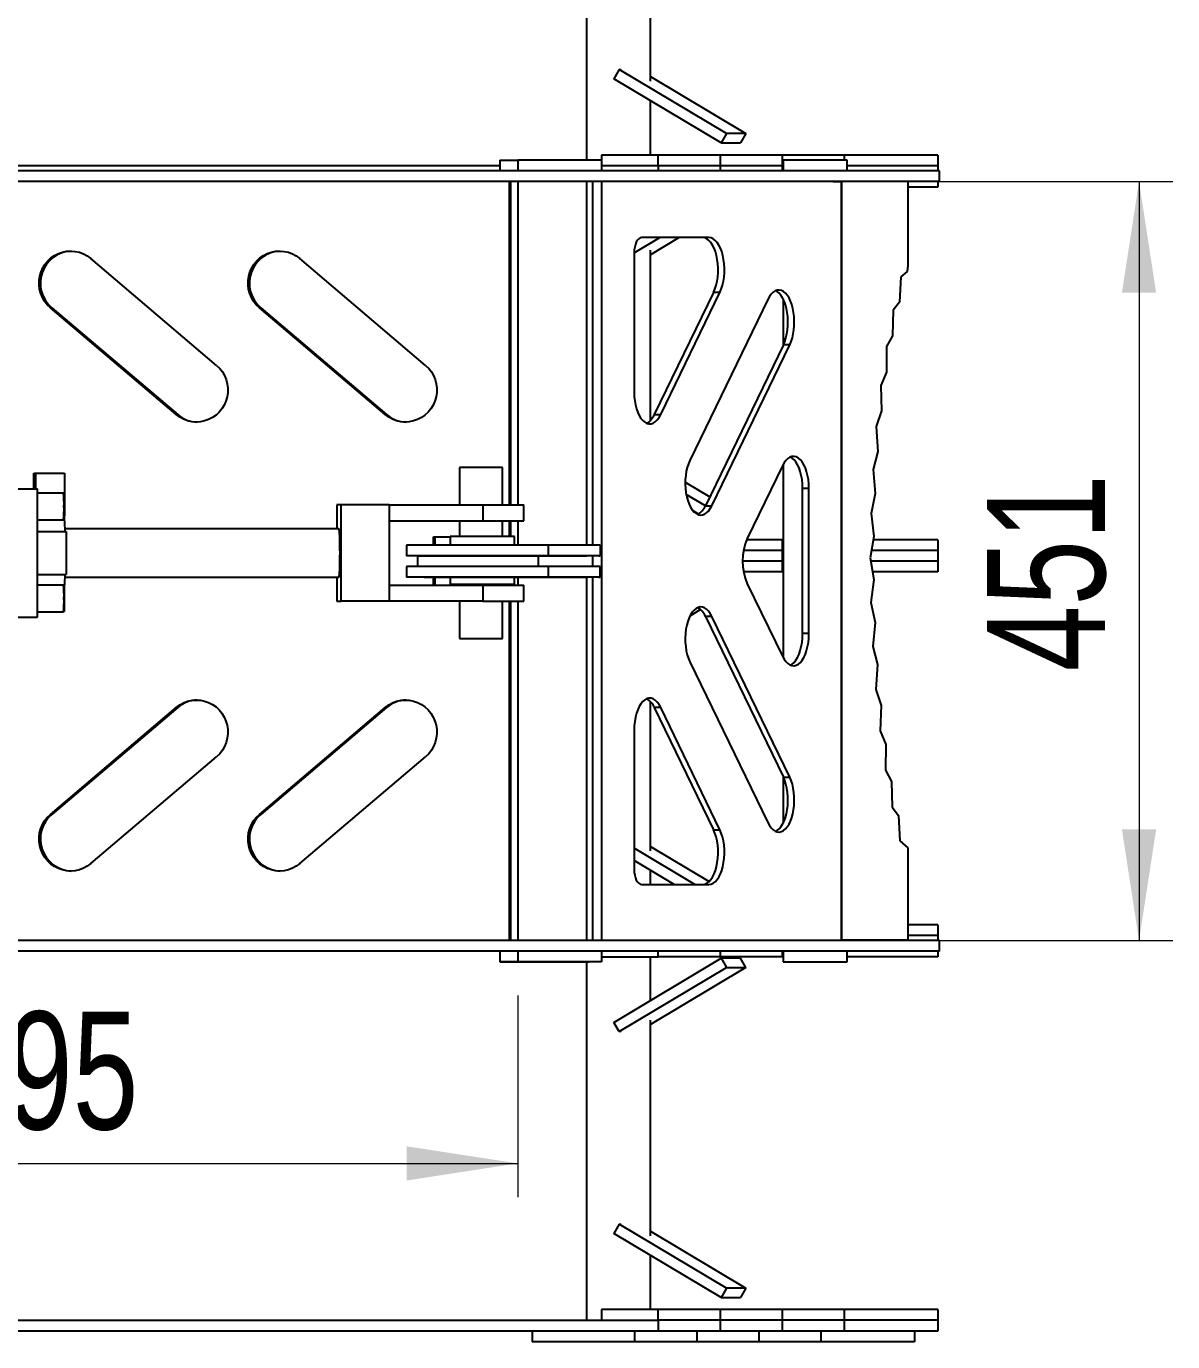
# Model space of a CAD drawing. Header units: millimetres. Extents: x 15 to 205, y 5 to 292.
# Drawn here: x 115.99 to 150.04, y 181.67 to 220.74 of the extents above; entities that cross this region are included whole.
import ezdxf

# ---------------------------------------------------------------- set-up
doc = ezdxf.new("R2010")
doc.units = ezdxf.units.MM
doc.styles.add('SLDTEXTSTYLE0', font='TXT', dxfattribs={"width": 0.75})
doc.dimstyles.new('SLDDIMSTYLE1', dxfattribs={"dimtxt": 3.5, "dimasz": 3.302, "dimexe": 0, "dimexo": 0.0625, "dimgap": 0.875, "dimtad": 1, "dimdec": 0, "dimlfac": 20, "dimrnd": 1e-09, "dimzin": 12, "dimdsep": 46, "dimtxsty": 'SLDTEXTSTYLE0', "dimsah": 1, "dimcen": 0.09, "dimadec": 0, "dimazin": 3, "dimtfac": 1, "dimtdec": 0, "dimtofl": 0, "dimtmove": 0, "dimatfit": 3, "dimfxl": 0, "dimfrac": 2, "dimtolj": 1, "dimtzin": 12, "dimarcsym": 0})
doc.dimstyles.new('SLDDIMSTYLE2', dxfattribs={"dimtxt": 3.5, "dimasz": 3.302, "dimexe": 0, "dimexo": 0.0625, "dimgap": 0.875, "dimtad": 1, "dimdec": 0, "dimlfac": 20, "dimrnd": 1e-09, "dimzin": 12, "dimdsep": 46, "dimtxsty": 'SLDTEXTSTYLE0', "dimsah": 1, "dimcen": 0.09, "dimadec": 0, "dimazin": 3, "dimtfac": 1, "dimtdec": 0, "dimtmove": 0, "dimatfit": 0, "dimfxl": 0, "dimfrac": 2, "dimtolj": 1, "dimtzin": 12, "dimarcsym": 0})

# ---------------------------------------------------------------- blocks, each defined once
blk = doc.blocks.new('_D_2')
at = {"color": 7, "linetype": 'Continuous', "lineweight": 18}
for p, q in [((100.818, 192.587), (100.818, 185.969)), ((130.586, 191.952), (130.586, 185.969)), ((100.818, 186.969), (130.586, 186.969))]:
    blk.add_line(p, q, dxfattribs=at)
for points in [[(100.818, 186.969), (104.12, 186.461), (104.12, 187.477)], [(130.586, 186.969), (127.284, 187.477), (127.284, 186.461)]]:
    blk.add_solid(points, dxfattribs=at)
at = {"color": 7, "linetype": 'Continuous', "lineweight": 18, "insert": (113.461, 191.48), "char_height": 3.5, "attachment_point": 1, "rotation": 360, "style": 'SLDTEXTSTYLE0'}
blk.add_mtext('595', dxfattribs=at)
blk = doc.blocks.new('_D_5')
at = {"color": 7, "linetype": 'Continuous', "lineweight": 18}
for p, q in [((103.132, 216.129), (150.043, 216.129)), ((149.043, 216.129), (149.043, 193.587)), ((103.132, 193.587), (150.043, 193.587))]:
    blk.add_line(p, q, dxfattribs=at)
for points in [[(149.043, 216.129), (148.535, 212.827), (149.551, 212.827)], [(149.043, 193.587), (149.551, 196.889), (148.535, 196.889)]]:
    blk.add_solid(points, dxfattribs=at)
at = {"color": 7, "linetype": 'Continuous', "lineweight": 18, "insert": (144.531, 201.581), "char_height": 3.5, "attachment_point": 1, "rotation": 90, "style": 'SLDTEXTSTYLE0'}
blk.add_mtext('451', dxfattribs=at)

msp = doc.modelspace()

# ---------------------------------------------------------------- linework, layer by layer
at = {"color": 7, "linetype": 'Continuous', "lineweight": 25}
for p, q in [((132.6240106, 227.7116712), (132.6240106, 216.7642708)), ((134.5290108, 219.1126909), (134.5290108, 225.5156513)), ((133.5987611, 219.4566723), (133.4454192, 219.1817071)), ((136.6325481, 217.2767069), (133.4454192, 219.1817071)), ((136.785887, 217.551672), (133.5987611, 219.4566723)), ((133.5987611, 219.4566723), (133.6579098, 219.4566723)), ((134.5290108, 219.2444678), (137.3611136, 217.551672)), ((134.5290108, 216.916671), (134.5290108, 218.5340281)), ((136.785887, 217.551672), (136.6325481, 217.2767069)), ((136.6325481, 217.2767069), (137.2077717, 217.2767069)), ((137.3611136, 217.551672), (136.785887, 217.551672)), ((137.3611136, 217.551672), (137.2077717, 217.2767069)), ((133.0731882, 216.916671), (133.0731882, 216.5991719)), ((134.759198, 216.916671), (133.0731882, 216.916671)), ((134.759198, 216.5991719), (134.759198, 216.916671)), ((136.5992857, 216.916671), (134.759198, 216.916671)), ((136.5992857, 216.916671), (136.5992857, 216.5991719)), ((138.4393765, 216.916671), (136.5992857, 216.916671)), ((138.4393765, 216.916671), (138.4393765, 216.5991719)), ((140.2794643, 216.916671), (138.4393765, 216.916671)), ((143.0616154, 216.916671), (140.2794643, 216.916671)), ((140.2794643, 216.916671), (140.2794643, 216.7642708)), ((143.0616154, 216.916671), (143.0616154, 216.5991719)), ((130.0583406, 216.5991719), (110.7876925, 216.5991719)), ((130.0583406, 216.7642708), (130.0583406, 216.4467718)), ((130.0583406, 216.7642708), (130.5864347, 216.7642708)), ((130.5864347, 216.7642708), (130.5864347, 216.4467718)), ((133.0709292, 216.7642708), (130.5864347, 216.7642708)), ((133.0709292, 216.7642708), (133.0709292, 216.4467718)), ((134.759198, 216.5991719), (133.0709292, 216.5991719)), ((134.759198, 216.5991719), (134.759198, 216.4467718)), ((136.5992857, 216.5991719), (134.759198, 216.5991719)), ((136.5992857, 216.5991719), (136.5992857, 216.4467718)), ((138.4393765, 216.5991719), (136.5992857, 216.5991719)), ((138.4393765, 216.5991719), (138.4393765, 216.4467718)), ((138.4714378, 216.5991719), (138.4393765, 216.5991719)), ((138.4714378, 216.7642708), (138.4714378, 216.4467718)), ((140.376438, 216.7642708), (138.4714378, 216.7642708)), ((140.376438, 216.4467718), (140.376438, 216.7642708)), ((143.0616154, 216.5991719), (140.376438, 216.5991719)), ((143.0616154, 216.5991719), (143.0616154, 216.4467718)), ((143.1153728, 216.1292698), (143.1153728, 216.4467718)), ((130.3282036, 216.1292698), (130.3282036, 206.5248962)), ((130.3693993, 216.1292698), (130.3693993, 206.5248962)), ((130.5864347, 216.1292698), (130.5864347, 206.5248962)), ((132.6238675, 216.1292698), (132.6238675, 205.3342711)), ((132.812698, 205.3342711), (132.812698, 216.1292698)), ((133.0709292, 216.1292698), (133.0709292, 193.5867708)), ((139.960788, 216.1292728), (140.2011974, 216.1292728)), ((140.2011974, 193.5994718), (140.2012034, 216.1292728)), ((140.2011974, 216.1292698), (140.2011974, 193.5867708)), ((142.1734048, 216.1292698), (142.1734048, 213.6363145)), ((143.0616154, 216.1292698), (143.0616154, 215.9641709)), ((143.0616154, 215.9641709), (142.1734048, 215.9641709)), ((134.0441151, 214.007866), (134.8052187, 214.4627925)), ((136.2655265, 214.4627925), (134.2629863, 214.4627925)), ((135.3804453, 214.4627925), (134.5290108, 213.9538731)), ((134.5290108, 209.034517), (134.5290108, 214.085653)), ((121.63911, 210.6697525), (117.8991108, 213.8447519)), ((127.8475089, 210.6697525), (124.1075112, 213.8447519)), ((134.0441151, 214.011332), (134.0441151, 209.8807659)), ((141.9641776, 213.2995482), (141.9234736, 212.5506963)), ((142.1580358, 213.4560849), (141.9641776, 213.2995482)), ((142.1734048, 213.6363145), (142.1580358, 213.4560849)), ((136.4032222, 212.8367718), (134.6435948, 209.2072483)), ((134.8324253, 209.2072483), (136.5920527, 212.8367718)), ((138.0143358, 212.6273717), (135.6969102, 207.8472998)), ((136.5920527, 212.8367718), (136.4032222, 212.8367718)), ((138.4714378, 212.6417513), (138.4714378, 211.265641)), ((141.9234736, 212.5506963), (141.7353107, 212.3119827)), ((120.4419656, 209.2062916), (116.7019664, 212.381291)), ((116.7431621, 212.381291), (116.7019664, 212.381291)), ((116.7431621, 212.381291), (120.4831613, 209.2062916)), ((126.6503645, 209.2062916), (122.9103668, 212.381291)), ((122.9515625, 212.381291), (122.9103668, 212.381291)), ((122.9515625, 212.381291), (126.6915603, 209.2062916)), ((141.7353107, 212.3119827), (141.7163713, 211.5502979)), ((141.7163713, 211.5502979), (141.5362312, 211.2323578)), ((138.4785606, 211.2803336), (136.161135, 206.5002601)), ((136.3499655, 206.5002601), (138.6673911, 211.2803336)), ((138.6673911, 211.2803336), (138.4785606, 211.2803336)), ((141.5362312, 211.2323578), (141.5392919, 210.4672607)), ((141.5392919, 210.4672607), (141.3693978, 210.074022)), ((141.3693978, 210.074022), (141.3944228, 209.3149658)), ((120.4419656, 209.2062916), (120.4831613, 209.2062916)), ((126.6503645, 209.2062916), (126.6915603, 209.2062916)), ((134.6435948, 209.2072483), (134.8324253, 209.2072483)), ((141.3944228, 209.3149658), (141.2368758, 208.8512923)), ((141.2368758, 208.8512923), (141.2835552, 208.1076588)), ((141.2835552, 208.1076588), (141.1403043, 207.5792815)), ((116.2069632, 207.0011463), (116.2069632, 207.4659969)), ((116.2069632, 207.4659969), (116.2623598, 207.4659969)), ((116.2623598, 207.4659969), (116.2623598, 207.0011463)), ((116.2623598, 207.4659969), (117.1187936, 207.4659969)), ((117.1187936, 207.4659969), (117.1187936, 206.1959978)), ((128.8585289, 207.6361473), (128.8585289, 206.5248962)), ((130.128531, 207.6361473), (128.8585289, 207.6361473)), ((130.128531, 206.5248962), (130.128531, 207.6361473)), ((138.4494407, 207.6876845), (137.4041213, 205.5315401)), ((138.4714378, 207.7301885), (138.4714378, 201.9858535)), ((141.1403043, 207.5792815), (141.2080569, 206.8602647)), ((135.5617954, 207.1971546), (136.2884326, 206.7628305)), ((115.6833617, 207.0011463), (116.3177563, 207.0011463)), ((116.3177563, 203.1911458), (116.3177563, 207.0011463)), ((117.0865147, 206.8741466), (116.3177563, 206.8741466)), ((136.1591859, 206.4962621), (135.5917765, 206.8354126)), ((139.2377509, 207.0141654), (139.0489204, 207.0141654)), ((139.0489204, 202.7018766), (139.0489204, 207.0141654)), ((139.2377509, 202.7018766), (139.2377509, 207.0141654)), ((141.2080569, 206.8602647), (141.0808755, 206.2737133)), ((125.212477, 206.5248962), (125.212477, 205.8105211)), ((125.3371192, 206.5248962), (125.212477, 206.5248962)), ((125.3371192, 203.6673959), (125.3371192, 206.5248962)), ((126.7645104, 206.5248962), (125.3371192, 206.5248962)), ((126.7645104, 206.5248962), (126.7645104, 203.6673959)), ((126.7645104, 206.5248962), (129.5489235, 206.5248962)), ((129.5489235, 206.5248962), (129.5489235, 206.0486462)), ((129.5489235, 206.5248962), (130.7635291, 206.5248962)), ((130.7635291, 206.0486462), (130.7635291, 206.5248962)), ((135.9527989, 206.2530066), (135.7927157, 206.34869)), ((136.161135, 206.5002601), (136.3499655, 206.5002601)), ((141.0808755, 206.2737133), (141.1688669, 205.5881988)), ((116.3177563, 206.0803961), (117.0865147, 206.0803961)), ((117.1187936, 206.1959978), (117.0987277, 206.1959978)), ((126.7645104, 206.0486462), (129.5489235, 206.0486462)), ((128.8585289, 206.0486462), (128.8585289, 205.5819209)), ((129.5489235, 206.0486462), (130.7635291, 206.0486462)), ((130.128531, 205.5819209), (130.128531, 206.0486462)), ((130.3282036, 206.0486462), (130.3282036, 205.5819209)), ((130.3693993, 206.0486462), (130.3693993, 205.5819209)), ((130.5864347, 206.0486462), (130.5864347, 205.3342711)), ((116.3177563, 205.7311456), (117.1667693, 205.7311456)), ((125.2747996, 205.8105211), (117.136897, 205.8105211)), ((117.1667693, 205.7311456), (117.1667693, 204.4611465)), ((128.0842049, 205.3342711), (128.0842049, 205.5723961)), ((128.0842049, 205.5723961), (128.5806431, 205.5723961)), ((128.1254007, 205.5723961), (128.1254007, 205.3342711)), ((128.5806431, 205.5819209), (128.5806431, 205.3342711)), ((130.4856433, 205.5819209), (128.5806431, 205.5819209)), ((130.4856433, 205.3342711), (130.4856433, 205.5819209)), ((138.4393765, 205.4866712), (137.3837305, 205.4866712)), ((138.4393765, 205.4866712), (138.4393765, 205.1691707)), ((138.4714378, 205.4866712), (138.4393765, 205.4866712)), ((141.1688669, 205.5881988), (141.0593225, 204.9507241)), ((143.0616154, 205.4866712), (141.1514206, 205.4866712)), ((143.0616154, 205.4866712), (143.0616154, 205.1691707)), ((127.2857411, 205.3342711), (127.2857411, 205.0167705)), ((131.5026416, 205.3342711), (127.2857411, 205.3342711)), ((131.5026416, 205.0167705), (131.5026416, 205.3342711)), ((133.0302729, 205.3342711), (131.5026416, 205.3342711)), ((133.0302729, 205.3342711), (133.0302729, 205.0167705)), ((138.4393765, 205.1691707), (137.2942014, 205.1691707)), ((138.4714378, 205.1691707), (138.4393765, 205.1691707)), ((138.4393765, 205.1691707), (138.4393765, 204.8516716)), ((143.0616154, 205.1691707), (141.0968585, 205.1691707)), ((143.0616154, 205.1691707), (143.0616154, 204.8516716)), ((127.2857411, 204.6992715), (127.2857411, 204.381771)), ((131.5026416, 204.6992715), (127.2857411, 204.6992715)), ((131.5026416, 205.0167705), (127.2860451, 205.0167705)), ((127.6032401, 205.0167705), (127.6032401, 204.6992715)), ((127.6032401, 205.0167705), (131.1999811, 205.0167705)), ((127.8010858, 205.0167705), (128.0383749, 205.0167705)), ((128.1003995, 205.0167705), (128.5806431, 205.0167705)), ((131.1999811, 205.0167705), (132.6322271, 205.0167705)), ((131.1999811, 204.6992715), (131.1999811, 205.0167705)), ((133.0302729, 205.0167705), (131.5026416, 205.0167705)), ((131.5026416, 204.381771), (131.5026416, 204.6992715)), ((133.0302729, 204.6992715), (131.5026416, 204.6992715)), ((132.812698, 204.6992715), (132.812698, 205.0167705)), ((132.9941554, 205.0167705), (133.0302729, 205.0167705)), ((133.0302729, 204.381771), (133.0302729, 204.6992715)), ((138.4393765, 204.8516716), (137.2688784, 204.8516716)), ((138.4393765, 204.8516716), (138.4393765, 204.5341711)), ((138.4714378, 204.8516716), (138.4393765, 204.8516716)), ((141.0593225, 204.9507241), (141.1664648, 204.3071862)), ((143.0616154, 204.8516716), (141.0758121, 204.8516716)), ((143.0616154, 204.8516716), (143.0616154, 204.5341711)), ((116.3177563, 204.4611465), (117.1667693, 204.4611465)), ((117.136897, 204.381771), (125.2747996, 204.381771)), ((125.212477, 204.381771), (125.212477, 203.6673959)), ((131.5026416, 204.381771), (127.2860451, 204.381771)), ((127.8010858, 204.381771), (128.0383749, 204.381771)), ((128.0842049, 204.1436459), (128.0842049, 204.381771)), ((128.1003995, 204.381771), (128.5806431, 204.381771)), ((128.1254007, 204.381771), (128.1254007, 204.1436459)), ((128.5160525, 204.381771), (130.4982109, 204.381771)), ((128.5806431, 204.381771), (128.5160525, 204.381771)), ((128.5806431, 204.381771), (128.5806431, 204.1595216)), ((130.4856433, 204.1595216), (130.4856433, 204.381771)), ((130.4856433, 204.381771), (130.5457784, 204.381771)), ((130.5457784, 204.381771), (132.6238675, 204.381771)), ((130.5864347, 204.381771), (130.5864347, 204.1436459)), ((133.0302729, 204.381771), (131.5026416, 204.381771)), ((132.6238675, 204.381771), (132.6238675, 193.5867708)), ((132.812698, 193.5867708), (132.812698, 204.381771)), ((132.9941554, 204.381771), (133.0302729, 204.381771)), ((138.4393765, 204.5341711), (137.2963799, 204.5341711)), ((138.4714378, 204.5341711), (138.4393765, 204.5341711)), ((141.1664648, 204.3071862), (141.0759105, 203.626668)), ((143.0616154, 204.5341711), (141.1286755, 204.5341711)), ((117.0865147, 204.1436459), (116.3177563, 204.1436459)), ((117.1187936, 203.9962943), (117.0999779, 203.9962943)), ((117.1187936, 203.3612933), (117.1187936, 203.9962943)), ((126.7645104, 204.1436459), (129.5489235, 204.1436459)), ((130.4856433, 204.1595216), (128.5806431, 204.1595216)), ((128.8585289, 204.1595216), (128.8585289, 204.1436459)), ((128.9473934, 204.1595216), (130.1681442, 204.1595216)), ((129.5489235, 204.1436459), (129.5489235, 203.6673959)), ((129.5489235, 204.1436459), (130.7635291, 204.1436459)), ((130.128531, 204.1436459), (130.128531, 204.1595216)), ((130.1681442, 204.1595216), (130.128531, 204.1595216)), ((130.4856433, 204.1595216), (130.128531, 204.1595216)), ((130.7635291, 203.6673959), (130.7635291, 204.1436459)), ((137.4041213, 204.1845019), (138.4494407, 202.0283576)), ((125.212477, 203.6673959), (125.3371192, 203.6673959)), ((126.7645104, 203.6673959), (125.3371192, 203.6673959)), ((129.5489235, 203.6673959), (126.7645104, 203.6673959)), ((128.8585289, 203.6673959), (128.8585289, 202.5561463)), ((129.5489235, 203.6673959), (130.7635291, 203.6673959)), ((130.128531, 202.5561463), (130.128531, 203.6673959)), ((130.3282036, 203.6673959), (130.3282036, 193.5867708)), ((130.3693993, 203.6673959), (130.3693993, 193.5867708)), ((130.5864347, 203.6673959), (130.5864347, 193.5867708)), ((141.0759105, 203.626668), (141.2008835, 203.0330609)), ((115.6833617, 203.1911458), (116.3177563, 203.1911458)), ((116.3177563, 203.3498968), (117.0865147, 203.3498968)), ((117.1187936, 203.3612933), (117.0906348, 203.3612933)), ((136.019711, 203.4148912), (135.7011957, 203.2245095)), ((136.3499655, 203.2157819), (136.161135, 203.2157819)), ((136.161135, 203.2157819), (138.4785606, 198.4357085)), ((138.6673911, 198.4357085), (136.3499655, 203.2157819)), ((141.2008835, 203.0330609), (141.1304398, 202.3179095)), ((128.8585289, 202.5561463), (130.128531, 202.5561463)), ((139.2377509, 202.7018766), (139.0489204, 202.7018766)), ((141.1304398, 202.3179095), (141.2716938, 201.7815705)), ((135.6969102, 201.8687438), (138.0143358, 197.0886703)), ((141.2716938, 201.7815705), (141.2222339, 201.0406281)), ((141.2222339, 201.0406281), (141.3780226, 200.5681868)), ((116.7019664, 197.3347526), (120.4419656, 200.5097519)), ((120.4831613, 200.5097519), (116.7431621, 197.3347526)), ((120.4419656, 200.5097519), (120.4831613, 200.5097519)), ((122.9103668, 197.3347526), (126.6503645, 200.5097519)), ((126.6915603, 200.5097519), (122.9515625, 197.3347526)), ((126.6915603, 200.5097519), (126.6503645, 200.5097519)), ((134.5290108, 196.2526898), (134.5290108, 200.6815265)), ((134.8324253, 200.5087953), (134.6435948, 200.5087953)), ((134.6435948, 200.5087953), (136.4032222, 196.8792688)), ((136.5920527, 196.8792688), (134.8324253, 200.5087953)), ((141.3780226, 200.5681868), (141.3501574, 199.8106103)), ((134.0441151, 199.8352762), (134.0441151, 195.7047086)), ((141.3501574, 199.8106103), (141.5185554, 199.4079064)), ((141.5185554, 199.4079064), (141.5126277, 198.6430596)), ((117.8991108, 195.8712901), (121.63911, 199.046291)), ((124.1075112, 195.8712901), (127.8475089, 199.046291)), ((138.4714378, 198.450401), (138.4714378, 197.0742907)), ((141.5126277, 198.6430596), (141.6915579, 198.3150702)), ((138.4785606, 198.4357085), (138.6673911, 198.4357085)), ((141.6915579, 198.3150702), (141.7076392, 197.5524079)), ((116.7019664, 197.3347526), (116.7431621, 197.3347526)), ((122.9103668, 197.3347526), (122.9515625, 197.3347526)), ((141.7076392, 197.5524079), (141.8948872, 197.3031874)), ((141.8948872, 197.3031874), (141.9327809, 196.5521361)), ((136.4032222, 196.8792688), (136.5920527, 196.8792688)), ((141.9327809, 196.5521361), (142.1733363, 196.343797)), ((135.8463479, 195.2532496), (134.0441151, 196.3304754)), ((134.5290108, 196.3844683), (136.2720115, 195.3426461)), ((142.1733989, 196.3435795), (142.1733989, 193.5994703)), ((135.2329863, 195.2532496), (134.0441151, 195.9638577)), ((134.5290108, 195.2532496), (134.5290108, 195.6740286)), ((134.2629863, 195.2532496), (136.2655265, 195.2532496)), ((143.0616154, 194.0566714), (142.1733989, 194.0566714)), ((143.0616154, 194.0566714), (143.0616154, 193.7391709)), ((142.1733989, 193.5994703), (140.2011974, 193.5994718)), ((140.376438, 193.5867708), (140.376438, 193.5994718)), ((140.376438, 193.5994718), (141.8667181, 193.5994703)), ((141.8667181, 193.5994703), (142.1733989, 193.5994703)), ((143.0616154, 193.7391709), (142.1733989, 193.7391709)), ((143.0616154, 193.7391709), (143.0616154, 193.5867708)), ((143.1153728, 193.269271), (143.1153728, 193.5867708)), ((130.0583376, 193.269271), (130.0583376, 192.9517712)), ((130.5864347, 193.269271), (130.5864347, 192.9517712)), ((133.0709292, 193.269271), (133.0709292, 192.9517712)), ((133.0731882, 193.269271), (133.0731882, 193.1041713)), ((133.0731882, 193.1041713), (134.759198, 193.1041713)), ((133.4454192, 191.1566343), (136.6325481, 193.0616345)), ((134.5290108, 191.804314), (134.5290108, 193.1041713)), ((134.759198, 193.1041713), (134.759198, 193.269271)), ((136.5992857, 193.1041713), (134.759198, 193.1041713)), ((136.5992857, 193.269271), (136.5992857, 193.1041713)), ((138.4393765, 193.1041713), (136.5992857, 193.1041713)), ((136.6325481, 193.0616345), (136.785887, 192.7866708)), ((137.2077717, 193.0616345), (136.6325481, 193.0616345)), ((137.3611136, 192.7866708), (137.2077717, 193.0616345)), ((138.4393765, 193.269271), (138.4393765, 193.1041713)), ((138.4714378, 193.1041713), (138.4393765, 193.1041713)), ((138.4714378, 193.269271), (138.4714378, 192.9517712)), ((140.376438, 192.9517712), (140.376438, 193.269271)), ((143.0616154, 193.1041713), (140.376438, 193.1041713)), ((143.0616154, 193.269271), (143.0616154, 193.1041713)), ((130.5864347, 192.9517712), (130.0583376, 192.9517712)), ((130.0583376, 192.9517712), (132.542835, 192.9517712)), ((132.2982831, 192.9517712), (130.4349138, 192.9517712)), ((130.4349138, 192.9517712), (130.8309837, 192.9517712)), ((133.0709292, 192.9517712), (130.5864347, 192.9517712)), ((130.8309837, 192.9517712), (132.694356, 192.9517712)), ((132.694356, 192.9517712), (132.2982831, 192.9517712)), ((133.0709292, 192.9517712), (132.542835, 192.9517712)), ((132.6240106, 192.9517712), (132.6240106, 182.3091711)), ((133.5987611, 190.8816713), (136.785887, 192.7866708)), ((137.3611136, 192.7866708), (134.5290108, 191.0938743)), ((136.785887, 192.7866708), (137.3611136, 192.7866708)), ((138.4714378, 192.9517712), (140.376438, 192.9517712)), ((133.5987611, 190.8816713), (133.4454192, 191.1566343)), ((134.5290108, 184.8226895), (134.5290108, 191.2256527)), ((133.6579098, 190.8816713), (133.5987611, 190.8816713)), ((133.5987611, 185.1666711), (133.4454192, 184.8917082)), ((136.785887, 183.2616712), (133.5987611, 185.1666711)), ((133.5987611, 185.1666711), (133.6579098, 185.1666711)), ((136.6325481, 182.9867081), (133.4454192, 184.8917082)), ((134.5290108, 184.9544679), (137.3611136, 183.2616712)), ((134.5290108, 182.6266711), (134.5290108, 184.2440286)), ((136.785887, 183.2616712), (136.6325481, 182.9867081)), ((137.3611136, 183.2616712), (136.785887, 183.2616712)), ((137.3611136, 183.2616712), (137.2077717, 182.9867081)), ((136.6325481, 182.9867081), (137.2077717, 182.9867081)), ((133.0731882, 182.6266711), (133.0731882, 182.3091711)), ((134.759198, 182.6266711), (133.0731882, 182.6266711)), ((134.759198, 182.3091711), (134.759198, 182.6266711)), ((136.5992857, 182.6266711), (134.759198, 182.6266711)), ((136.5992857, 182.6266711), (136.5992857, 182.3091711)), ((138.4393765, 182.6266711), (136.5992857, 182.6266711)), ((138.4393765, 182.6266711), (138.4393765, 182.3091711)), ((140.2794643, 182.6266711), (138.4393765, 182.6266711)), ((143.0616154, 182.6266711), (140.2794643, 182.6266711)), ((140.2794643, 182.6266711), (140.2794643, 182.3091711)), ((143.0616154, 182.6266711), (143.0616154, 182.3091711)), ((110.7876865, 182.3091711), (134.759198, 182.3091711)), ((136.5992857, 182.3091711), (134.759198, 182.3091711)), ((134.759198, 182.3091711), (134.759198, 181.9916711)), ((138.4393765, 182.3091711), (136.5992857, 182.3091711)), ((136.5992857, 182.3091711), (136.5992857, 181.9916711)), ((140.2794643, 182.3091711), (138.4393765, 182.3091711)), ((138.4393765, 182.3091711), (138.4393765, 181.9916711)), ((143.0616154, 182.3091711), (140.2794643, 182.3091711)), ((140.2794643, 182.3091711), (140.2794643, 181.9916711)), ((143.0616154, 182.3091711), (143.0616154, 181.9916711)), ((134.759198, 181.9916711), (110.7876865, 181.9916711)), ((131.0134394, 181.9916711), (131.0134394, 181.6741711)), ((134.066747, 181.6741711), (131.0134394, 181.6741711)), ((134.066747, 181.6741711), (134.066747, 181.9916711)), ((135.9068347, 181.6741711), (134.066747, 181.6741711)), ((136.5992857, 181.9916711), (134.759198, 181.9916711)), ((135.9068347, 181.9916711), (135.9068347, 181.6741711)), ((136.5992857, 181.9916711), (135.9068347, 181.9916711)), ((137.7469255, 181.6741711), (135.9068347, 181.6741711)), ((138.4393765, 181.9916711), (136.5992857, 181.9916711)), ((137.7469255, 181.9916711), (137.7469255, 181.6741711)), ((138.4393765, 181.9916711), (137.7469255, 181.9916711)), ((139.5870133, 181.6741711), (137.7469255, 181.6741711)), ((140.2794643, 181.9916711), (138.4393765, 181.9916711)), ((139.5870133, 181.9916711), (139.5870133, 181.6741711)), ((140.2794643, 181.9916711), (139.5870133, 181.9916711)), ((142.3691644, 181.6741711), (139.5870133, 181.6741711)), ((143.0616154, 181.9916711), (140.2794643, 181.9916711)), ((142.3691644, 181.9916711), (142.3691644, 181.6741711))]:
    msp.add_line(p, q, dxfattribs=at)
at = {"color": 7, "linetype": 'Continuous', "lineweight": 25, "flags": 128}
for points in [[(134.2629863, 214.4627925), (134.2202885, 214.454117), (134.1792269, 214.4284274), (134.1413869, 214.3867071), (134.1082199, 214.3305625), (134.0810014, 214.2621513), (134.0607746, 214.184099), (134.0483202, 214.0994098), (134.0441151, 214.011332)], [(136.4032222, 212.8367718), (136.4452048, 212.9362817), (136.4801182, 213.0468007), (136.5072919, 213.1662096), (136.5262104, 213.2922168), (136.5365071, 213.4224053), (136.5379824, 213.5542806), (136.5306122, 213.6853124), (136.5145369, 213.8129886), (136.4900632, 213.9348592), (136.4576621, 214.0485849), (136.4179565, 214.151987), (136.3717033, 214.2430838), (136.3197906, 214.3201228), (136.2632169, 214.3816348), (136.2030668, 214.4264306), (136.1404939, 214.453658), (136.0766961, 214.4627925)], [(136.5920527, 212.8367718), (136.6340352, 212.9362817), (136.6689487, 213.0468007), (136.6961224, 213.1662096), (136.7150409, 213.2922168), (136.7253376, 213.4224053), (136.7268129, 213.5542806), (136.7194427, 213.6853124), (136.7033674, 213.8129886), (136.6788937, 213.9348592), (136.6464926, 214.0485849), (136.606787, 214.151987), (136.5605338, 214.2430838), (136.5086211, 214.3201228), (136.4520474, 214.3816348), (136.3918973, 214.4264306), (136.3293244, 214.453658), (136.2655265, 214.4627925)], [(116.7019664, 212.381291), (116.6097341, 212.471136), (116.530372, 212.5729408), (116.4653553, 212.6848038), (116.4158968, 212.8046449), (116.3829176, 212.9302319), (116.3670315, 213.0592223), (116.368535, 213.1892141), (116.3873999, 213.3177872), (116.4232759, 213.4425457), (116.4754926, 213.5611679), (116.5430783, 213.6714395), (116.6247739, 213.77131), (116.719058, 213.8589169), (116.8241753, 213.93263), (116.9381647, 213.9910753), (117.0589043, 214.0331652), (117.1841471, 214.0581127), (117.3115565, 214.065456), (117.4387602, 214.055055), (117.5633891, 214.0271093), (117.6831229, 213.9821317), (117.7957295, 213.9209684), (117.8991108, 213.8447519)], [(122.9103668, 212.381291), (122.8181346, 212.471136), (122.738771, 212.5729408), (122.6737542, 212.6848038), (122.6242973, 212.8046449), (122.591318, 212.9302319), (122.5754304, 213.0592223), (122.5769354, 213.1892141), (122.5958003, 213.3177872), (122.6316734, 213.4425457), (122.683893, 213.5611679), (122.7514787, 213.6714395), (122.8331728, 213.77131), (122.9274584, 213.8589169), (123.0325742, 213.93263), (123.1465651, 213.9910753), (123.2673032, 214.0331652), (123.3925445, 214.0581127), (123.5199554, 214.065456), (123.6471607, 214.055055), (123.771788, 214.0271093), (123.8915218, 213.9821317), (124.0041299, 213.9209684), (124.1075112, 213.8447519)], [(138.6673911, 211.2803336), (138.7088133, 211.3783177), (138.743381, 211.4870246), (138.7704475, 211.6044249), (138.789515, 211.728334), (138.800223, 211.8564482), (138.8023747, 211.9863715), (138.7959285, 212.1156927), (138.7810065, 212.2419979), (138.7578858, 212.3629357), (138.7269957, 212.4762531), (138.6889143, 212.57984), (138.6443479, 212.6717653), (138.594128, 212.7503182), (138.5391904, 212.8140326), (138.4805573, 212.8617253), (138.4193255, 212.8925051), (138.3566303, 212.9057969), (138.2936402, 212.9013594), (138.2315291, 212.8792699), (138.1714566, 212.8399428), (138.1145401, 212.7841111), (138.0618377, 212.712809), (138.0143358, 212.6273717)], [(138.4785606, 211.2803336), (138.5199828, 211.3783177), (138.5545505, 211.4870246), (138.581617, 211.6044249), (138.6006845, 211.728334), (138.6113925, 211.8564482), (138.6135442, 211.9863715), (138.607101, 212.1156927), (138.592176, 212.2419979), (138.5690553, 212.3629357), (138.5381652, 212.4762531), (138.5000838, 212.57984), (138.4555174, 212.6717653), (138.4052975, 212.7503182), (138.3503599, 212.8140326), (138.2917298, 212.8617253), (138.2464482, 212.8862317)], [(121.63911, 210.6697525), (121.7313422, 210.5799045), (121.8107058, 210.4781027), (121.8757225, 210.3662367), (121.9251795, 210.2463956), (121.9581587, 210.1208116), (121.9740464, 209.9918212), (121.9725413, 209.8618265), (121.9536765, 209.7332533), (121.9178004, 209.6084948), (121.8655838, 209.4898756), (121.7979981, 209.3796011), (121.716304, 209.2797305), (121.6220184, 209.1921236), (121.5169026, 209.1184105), (121.4029117, 209.0599652), (121.2821735, 209.0178784), (121.1569293, 208.9929308), (121.0295214, 208.9855875), (120.9023161, 208.9959856), (120.7776858, 209.0239342), (120.6579549, 209.0689089), (120.5453469, 209.1300752), (120.4419656, 209.2062916)], [(127.8475089, 210.6697525), (127.9397412, 210.5799045), (128.0191047, 210.4781027), (128.0841215, 210.3662367), (128.1335784, 210.2463956), (128.1665577, 210.1208116), (128.1824453, 209.9918212), (128.1809403, 209.8618265), (128.1620754, 209.7332533), (128.1261994, 209.6084948), (128.0739827, 209.4898756), (128.006397, 209.3796011), (127.9247029, 209.2797305), (127.8304173, 209.1921236), (127.7253015, 209.1184105), (127.6113106, 209.0599652), (127.4905725, 209.0178784), (127.3653312, 208.9929308), (127.2379203, 208.9855875), (127.110715, 208.9959856), (126.9860877, 209.0239342), (126.8663539, 209.0689089), (126.7537458, 209.1300752), (126.6503645, 209.2062916)], [(134.0441151, 209.8807659), (134.0485437, 209.7491737), (134.0617432, 209.6201028), (134.0834631, 209.4960328), (134.1132833, 209.3793388), (134.1506316, 209.272265), (134.1947956, 209.1768618), (134.2449261, 209.0949561), (134.3000634, 209.0281244), (134.3591465, 208.9776422), (134.4210429, 208.9444842), (134.4845696, 208.929282), (134.5485045, 208.9323308), (134.6116228, 208.9535679), (134.6727116, 208.9925881), (134.7306026, 209.0486403), (134.7841813, 209.1206546), (134.8324253, 209.2072483)], [(135.6969102, 207.8472998), (135.6554879, 207.7493157), (135.6209202, 207.6406087), (135.5938537, 207.5232084), (135.5747862, 207.3992963), (135.5640782, 207.2711866), (135.5619265, 207.1412604), (135.5683698, 207.0119392), (135.5832918, 206.8856339), (135.6064154, 206.7646961), (135.6373055, 206.6513788), (135.6753869, 206.5477933), (135.7199533, 206.4558681), (135.7701732, 206.3773166), (135.8251108, 206.3136007), (135.8837409, 206.2659096), (135.9449758, 206.2351297), (136.0076709, 206.2218349), (136.0706611, 206.2262725), (136.1327721, 206.2483619), (136.1928446, 206.2876891), (136.2497611, 206.3435223), (136.3024635, 206.4148228), (136.3499655, 206.5002601)], [(139.2377509, 207.0141654), (139.2333223, 207.145759), (139.2201228, 207.2748299), (139.1984029, 207.3989), (139.1685827, 207.515591), (139.1312344, 207.6226677), (139.0870704, 207.7180709), (139.0369399, 207.7999766), (138.9818026, 207.8668084), (138.9227195, 207.9172875), (138.8608201, 207.9504486), (138.7972964, 207.9656478), (138.7333615, 207.962602), (138.6702432, 207.9413648), (138.6091544, 207.9023446), (138.5512633, 207.8462895), (138.4976847, 207.7742781), (138.4494407, 207.6876845)], [(139.0489204, 207.0141654), (139.0444918, 207.145759), (139.0312923, 207.2748299), (139.0095724, 207.3989), (138.9797522, 207.515591), (138.9424039, 207.6226677), (138.8982399, 207.7180709), (138.8481094, 207.7999766), (138.7929721, 207.8668084), (138.733889, 207.9172875), (138.6815531, 207.9465445)], [(125.3059609, 205.096146), (125.3055765, 205.2078988), (125.304435, 205.3169008), (125.3025634, 205.4204653), (125.3000094, 205.5160459), (125.2968325, 205.601285), (125.2931161, 205.6740876), (125.2889468, 205.7326596), (125.2844287, 205.775557), (125.2796753, 205.8017265), (125.2747996, 205.8105211)], [(125.2747996, 204.381771), (125.2796753, 204.3905656), (125.2844287, 204.4167351), (125.2889468, 204.459634), (125.2931161, 204.5182045), (125.2968325, 204.5910071), (125.3000094, 204.6762477), (125.3025634, 204.7718267), (125.304435, 204.8753928), (125.3055765, 204.9843933), (125.3059609, 205.096146)], [(136.3499655, 203.2157819), (136.3024635, 203.3012192), (136.2497611, 203.3725198), (136.1928446, 203.428353), (136.1327721, 203.4676801), (136.0706611, 203.4897696), (136.0076709, 203.4942071), (135.9449758, 203.4809123), (135.8837409, 203.450134), (135.8251108, 203.4024413), (135.7701732, 203.3387269), (135.7199533, 203.260174), (135.6753869, 203.1682487), (135.6373055, 203.0646633), (135.6064154, 202.9513459), (135.5832918, 202.8304081), (135.5683698, 202.7041029), (135.5619265, 202.5747817), (135.5640782, 202.4448569), (135.5747862, 202.3167442), (135.5938537, 202.1928336), (135.6209202, 202.0754333), (135.6554879, 201.9667279), (135.6969102, 201.8687438)], [(138.4494407, 202.0283576), (138.4976847, 201.9417654), (138.5512633, 201.8697511), (138.6091544, 201.8136974), (138.6702432, 201.7746772), (138.7333615, 201.7534401), (138.7972964, 201.7503928), (138.8608201, 201.765595), (138.9227195, 201.7987545), (138.9818026, 201.8492337), (139.0369399, 201.9160669), (139.0870704, 201.9979711), (139.1312344, 202.0933758), (139.1685827, 202.2004496), (139.1984029, 202.3171421), (139.2201228, 202.4412121), (139.2333223, 202.570283), (139.2377509, 202.7018766)], [(138.6815531, 201.7694976), (138.733889, 201.7987545), (138.7929721, 201.8492337), (138.8481094, 201.9160669), (138.8982399, 201.9979711), (138.9424039, 202.0933758), (138.9797522, 202.2004496), (139.0095724, 202.3171421), (139.0312923, 202.4412121), (139.0444918, 202.570283), (139.0489204, 202.7018766)], [(120.4419656, 200.5097519), (120.5453469, 200.5859684), (120.6579549, 200.6471332), (120.7776858, 200.6921079), (120.9023161, 200.7200565), (121.0295214, 200.7304545), (121.1569293, 200.7231127), (121.2821735, 200.6981637), (121.4029117, 200.6560754), (121.5169026, 200.59763), (121.6220184, 200.5239184), (121.716304, 200.4363101), (121.7979981, 200.3364395), (121.8655838, 200.2261679), (121.9178004, 200.1075472), (121.9536765, 199.9827887), (121.9725413, 199.8542141), (121.9740464, 199.7242223), (121.9581587, 199.5952319), (121.9251795, 199.4696464), (121.8757225, 199.3498053), (121.8107058, 199.2379408), (121.7313422, 199.1361375), (121.63911, 199.046291)], [(126.6503645, 200.5097519), (126.7537458, 200.5859684), (126.8663539, 200.6471332), (126.9860877, 200.6921079), (127.110715, 200.7200565), (127.2379203, 200.7304545), (127.3653312, 200.7231127), (127.4905725, 200.6981637), (127.6113106, 200.6560754), (127.7253015, 200.59763), (127.8304173, 200.5239184), (127.9247029, 200.4363101), (128.006397, 200.3364395), (128.0739827, 200.2261679), (128.1261994, 200.1075472), (128.1620754, 199.9827887), (128.1809403, 199.8542141), (128.1824453, 199.7242223), (128.1665577, 199.5952319), (128.1335784, 199.4696464), (128.0841215, 199.3498053), (128.0191047, 199.2379408), (127.9397412, 199.1361375), (127.8475089, 199.046291)], [(134.8324253, 200.5087953), (134.7841813, 200.5953874), (134.7306026, 200.6674002), (134.6727116, 200.7234554), (134.6116228, 200.7624756), (134.5485045, 200.7837127), (134.4845696, 200.7867585), (134.4210429, 200.7715579), (134.3591465, 200.7383983), (134.3000634, 200.6879191), (134.2449261, 200.6210859), (134.1947956, 200.5391817), (134.1506316, 200.443777), (134.1132833, 200.3367018), (134.0834631, 200.2200108), (134.0617432, 200.0959392), (134.0485437, 199.9668698), (134.0441151, 199.8352762)], [(138.0143358, 197.0886703), (138.0618377, 197.0032315), (138.1145401, 196.9319324), (138.1714566, 196.8760993), (138.2315291, 196.8367707), (138.2936402, 196.8146827), (138.3566303, 196.8102436), (138.4193255, 196.8235384), (138.4805573, 196.8543183), (138.5391904, 196.9020094), (138.594128, 196.9657253), (138.6443479, 197.0442768), (138.6889143, 197.136202), (138.7269957, 197.2397889), (138.7578858, 197.3531063), (138.7810065, 197.4740441), (138.7959285, 197.6003494), (138.8023747, 197.7296691), (138.800223, 197.8595953), (138.789515, 197.9877065), (138.7704475, 198.1116171), (138.743381, 198.2290189), (138.7088133, 198.3377244), (138.6673911, 198.4357085)], [(138.2464482, 196.8298103), (138.2917298, 196.8543183), (138.3503599, 196.9020094), (138.4052975, 196.9657253), (138.4555174, 197.0442768), (138.5000838, 197.136202), (138.5381652, 197.2397889), (138.5690553, 197.3531063), (138.592176, 197.4740441), (138.607101, 197.6003494), (138.6135442, 197.7296691), (138.6113925, 197.8595953), (138.6006845, 197.9877065), (138.581617, 198.1116171), (138.5545505, 198.2290189), (138.5199828, 198.3377244), (138.4785606, 198.4357085)], [(117.8991108, 195.8712901), (117.7957295, 195.7950752), (117.6831229, 195.7339089), (117.5633891, 195.6889342), (117.4387602, 195.6609871), (117.3115565, 195.6505876), (117.1841471, 195.6579294), (117.0589043, 195.6828784), (116.9381647, 195.7249667), (116.8241753, 195.783412), (116.719058, 195.8571251), (116.6247739, 195.944732), (116.5430783, 196.0446026), (116.4754926, 196.1548741), (116.4232759, 196.2734948), (116.3873999, 196.3982548), (116.368535, 196.526828), (116.3670315, 196.6568198), (116.3829176, 196.7858102), (116.4158968, 196.9113972), (116.4653553, 197.0312383), (116.530372, 197.1431013), (116.6097341, 197.244906), (116.7019664, 197.3347526)], [(124.1075112, 195.8712901), (124.0041299, 195.7950752), (123.8915218, 195.7339089), (123.771788, 195.6889342), (123.6471607, 195.6609871), (123.5199554, 195.6505876), (123.3925445, 195.6579294), (123.2673032, 195.6828784), (123.1465651, 195.7249667), (123.0325742, 195.783412), (122.9274584, 195.8571251), (122.8331728, 195.944732), (122.7514787, 196.0446026), (122.683893, 196.1548741), (122.6316734, 196.2734948), (122.5958003, 196.3982548), (122.5769354, 196.526828), (122.5754304, 196.6568198), (122.591318, 196.7858102), (122.6242973, 196.9113972), (122.6737542, 197.0312383), (122.738771, 197.1431013), (122.8181346, 197.244906), (122.9103668, 197.3347526)], [(136.0766961, 195.2532496), (136.1404939, 195.262384), (136.2030668, 195.2896114), (136.2632169, 195.3344088), (136.3197906, 195.3959178), (136.3717033, 195.4729598), (136.4179565, 195.564055), (136.4576621, 195.6674572), (136.4900632, 195.7811843), (136.5145369, 195.9030535), (136.5306122, 196.0307281), (136.5379824, 196.16176), (136.5365071, 196.2936352), (136.5262104, 196.4238252), (136.5072919, 196.5498324), (136.4801182, 196.6692414), (136.4452048, 196.7797603), (136.4032222, 196.8792688)], [(136.2655265, 195.2532496), (136.3293244, 195.262384), (136.3918973, 195.2896114), (136.4520474, 195.3344088), (136.5086211, 195.3959178), (136.5605338, 195.4729598), (136.606787, 195.564055), (136.6464926, 195.6674572), (136.6788937, 195.7811843), (136.7033674, 195.9030535), (136.7194427, 196.0307281), (136.7268129, 196.16176), (136.7253376, 196.2936352), (136.7150409, 196.4238252), (136.6961224, 196.5498324), (136.6689487, 196.6692414), (136.6340352, 196.7797603), (136.5920527, 196.8792688)], [(134.0441151, 195.7047086), (134.0483202, 195.6166338), (134.0607746, 195.531943), (134.0810014, 195.4538922), (134.1082199, 195.3854795), (134.1413869, 195.3293349), (134.1792269, 195.2876146), (134.2202885, 195.261925), (134.2629863, 195.2532496)]]:
    msp.add_lwpolyline(points, dxfattribs=at)
at = {"color": 7, "linetype": 'Continuous', "lineweight": 25}
for centre, radius, start, end in [((117.3585231, 213.1112735), 0.9547479, 92.24420083, 229.86976505), ((123.5669216, 213.1112741), 0.9547472, 92.24408415, 229.86988172), ((121.0828665, 209.9103268), 0.9248307, 229.57526714, 268.65359142), ((127.2912673, 209.9103317), 0.9248356, 229.57537424, 268.65348432), ((134.1770629, 209.3920798), 0.5018114, 297.84922796, 338.38741689), ((115.0606652, 206.5869613), 2.046104, 356.92692775, 8.0685152), ((115.0606838, 206.3675802), 2.0460854, 351.93144551, 3.0730928), ((135.6933505, 206.6862149), 0.50339, 297.9155697, 338.32107515), ((107.1683536, 205.5290773), 9.9727649, 1.1610072, 3.83446973), ((138.9663863, 204.858021), 1.7012642, 156.67830291, 203.32169709), ((107.1683536, 204.6632148), 9.9727649, 356.16553027, 358.8389928), ((115.0606838, 203.8564618), 2.0460854, 356.9269072, 8.06855449), ((115.060694, 203.6370806), 2.0460753, 351.93141788, 3.07312044), ((135.7064768, 203.0415971), 0.4868823, 20.96241244, 62.80094271), ((121.0830498, 199.8052302), 0.9253199, 91.35704733, 130.41383622), ((127.2914487, 199.8052302), 0.9253199, 91.35704733, 130.41383622), ((134.1903532, 200.3358782), 0.4851064, 20.88244667, 62.88123635), ((117.3585237, 196.6047695), 0.9547488, 130.13024071, 267.75576227), ((123.5669222, 196.6047688), 0.9547481, 130.13012404, 267.75587895), ((142.1719348, 196.3432761), 0.0014951, 11.7072647, 20.3907449)]:
    msp.add_arc(centre, radius, start, end, dxfattribs=at)
for points in [[(143.1153728, 216.4467718), (143.0110146, 216.4467718), (142.8059359, 216.4467718), (142.500137, 216.4467718), (142.2014863, 216.4467718), (141.9088774, 216.4467718), (141.6230725, 216.4467718), (141.343135, 216.4467718), (141.0682221, 216.4467718), (140.7956817, 216.4467718), (140.5085121, 216.4467718), (140.2050772, 216.4467718), (139.8827295, 216.4467718), (139.5583697, 216.4467718), (139.2305146, 216.4467718), (138.8976951, 216.4467718), (138.5489558, 216.4467718), (138.1812587, 216.4467718), (137.7907805, 216.4467718), (137.3869647, 216.4467718), (136.9678338, 216.4467718), (136.5314159, 216.4467718), (136.0757052, 216.4467718), (135.5836021, 216.4467718), (135.049221, 216.4467718), (134.4665728, 216.4467718), (133.8508092, 216.4467718), (133.1996516, 216.4467718), (132.5368349, 216.4467718), (131.8649433, 216.4467718), (131.1850639, 216.4467718), (130.4700803, 216.4467718), (129.7182157, 216.4467718), (128.9276764, 216.4467718), (128.0966463, 216.4467718), (127.2233017, 216.4467718), (126.290075, 216.4467718), (125.2936022, 216.4467718), (124.230493, 216.4467718), (123.1127722, 216.4467718), (121.9383584, 216.4467718), (120.7051737, 216.4467718), (119.4772286, 216.4467718), (118.2580162, 216.4467718), (117.051436, 216.4467718), (115.7960328, 216.4467718), (114.4905083, 216.4467718), (113.1335671, 216.4467718), (111.7239127, 216.4467718), (110.303143, 216.4467718), (108.872989, 216.4467718), (107.4353203, 216.4467718), (105.9491919, 216.4467718), (104.4135816, 216.4467718), (102.8275909, 216.4467718), (101.7527541, 216.4467718), (101.2069261, 216.4467718)], [(143.1153728, 216.1292698), (143.0110146, 216.1292698), (142.8059359, 216.1292698), (142.500137, 216.1292698), (142.2014863, 216.1292698), (141.9088774, 216.1292698), (141.6230725, 216.1292698), (141.343135, 216.1292698), (141.0682221, 216.1292698), (140.7956817, 216.1292698), (140.5085121, 216.1292698), (140.2050772, 216.1292698), (139.8827295, 216.1292698), (139.5583697, 216.1292698), (139.2305146, 216.1292698), (138.8976951, 216.1292698), (138.5489558, 216.1292698), (138.1812587, 216.1292698), (137.7907805, 216.1292698), (137.3869647, 216.1292698), (136.9678338, 216.1292698), (136.5314159, 216.1292698), (136.0757052, 216.1292698), (135.5836021, 216.1292698), (135.049221, 216.1292698), (134.4665728, 216.1292698), (133.8508092, 216.1292698), (133.1996516, 216.1292698), (132.5368349, 216.1292698), (131.8649433, 216.1292698), (131.1850639, 216.1292698), (130.4700803, 216.1292698), (129.7182157, 216.1292698), (128.9276764, 216.1292698), (128.0966463, 216.1292698), (127.2233017, 216.1292698), (126.290075, 216.1292698), (125.2936022, 216.1292698), (124.230493, 216.1292698), (123.1127722, 216.1292698), (121.9383584, 216.1292698), (120.7051737, 216.1292698), (119.4772286, 216.1292698), (118.2580162, 216.1292698), (117.051436, 216.1292698), (115.7960328, 216.1292698), (114.4905083, 216.1292698), (113.1335671, 216.1292698), (111.7239127, 216.1292698), (110.303143, 216.1292698), (108.872989, 216.1292698), (107.4353203, 216.1292698), (105.9491919, 216.1292698), (104.4135816, 216.1292698), (102.8275909, 216.1292698), (101.7527541, 216.1292698), (101.2069261, 216.1292698)], [(143.1153728, 193.5867708), (143.0110146, 193.5867708), (142.8059359, 193.5867708), (142.500137, 193.5867708), (142.2014863, 193.5867708), (141.9088774, 193.5867708), (141.6230725, 193.5867708), (141.343135, 193.5867708), (141.0682221, 193.5867708), (140.7956817, 193.5867708), (140.5085121, 193.5867708), (140.2050772, 193.5867708), (139.8827295, 193.5867708), (139.5583697, 193.5867708), (139.2305146, 193.5867708), (138.8976951, 193.5867708), (138.5489558, 193.5867708), (138.1812587, 193.5867708), (137.7907805, 193.5867708), (137.3869647, 193.5867708), (136.9678338, 193.5867708), (136.5314159, 193.5867708), (136.0757052, 193.5867708), (135.5836021, 193.5867708), (135.049221, 193.5867708), (134.4665728, 193.5867708), (133.8508092, 193.5867708), (133.1996516, 193.5867708), (132.5368349, 193.5867708), (131.8649433, 193.5867708), (131.1850639, 193.5867708), (130.4700803, 193.5867708), (129.7182157, 193.5867708), (128.9276764, 193.5867708), (128.0966463, 193.5867708), (127.2233017, 193.5867708), (126.290075, 193.5867708), (125.2936022, 193.5867708), (124.230493, 193.5867708), (123.1127722, 193.5867708), (121.9383584, 193.5867708), (120.7051737, 193.5867708), (119.4772286, 193.5867708), (118.2580162, 193.5867708), (117.051436, 193.5867708), (115.7960328, 193.5867708), (114.4905083, 193.5867708), (113.1335671, 193.5867708), (111.7239127, 193.5867708), (110.303143, 193.5867708), (108.872989, 193.5867708), (107.4353203, 193.5867708), (105.9491919, 193.5867708), (104.4135816, 193.5867708), (102.8275909, 193.5867708), (101.7527541, 193.5867708), (101.2069261, 193.5867708)], [(143.1153728, 193.269271), (143.0110146, 193.269271), (142.8059359, 193.269271), (142.500137, 193.269271), (142.2014863, 193.269271), (141.9088774, 193.269271), (141.6230725, 193.269271), (141.343135, 193.269271), (141.0682221, 193.269271), (140.7956817, 193.269271), (140.5085121, 193.269271), (140.2050772, 193.269271), (139.8827295, 193.269271), (139.5583697, 193.269271), (139.2305146, 193.269271), (138.8976951, 193.269271), (138.5489558, 193.269271), (138.1812587, 193.269271), (137.7907805, 193.269271), (137.3869647, 193.269271), (136.9678338, 193.269271), (136.5314159, 193.269271), (136.0757052, 193.269271), (135.5836021, 193.269271), (135.049221, 193.269271), (134.4665728, 193.269271), (133.8508092, 193.269271), (133.1996516, 193.269271), (132.5368349, 193.269271), (131.8649433, 193.269271), (131.1850639, 193.269271), (130.4700803, 193.269271), (129.7182157, 193.269271), (128.9276764, 193.269271), (128.0966463, 193.269271), (127.2233017, 193.269271), (126.290075, 193.269271), (125.2936022, 193.269271), (124.230493, 193.269271), (123.1127722, 193.269271), (121.9383584, 193.269271), (120.7051737, 193.269271), (119.4772286, 193.269271), (118.2580162, 193.269271), (117.051436, 193.269271), (115.7960328, 193.269271), (114.4905083, 193.269271), (113.1335671, 193.269271), (111.7239127, 193.269271), (110.303143, 193.269271), (108.872989, 193.269271), (107.4353203, 193.269271), (105.9491919, 193.269271), (104.4135816, 193.269271), (102.8275909, 193.269271), (101.7527541, 193.269271), (101.2069261, 193.269271)]]:
    msp.add_open_spline(points, degree=3, knots=[0, 0, 0, 0, 0.0241803955, 0.0475179331, 0.0700276409, 0.0917246597, 0.1126242939, 0.1323896352, 0.1514158357, 0.1697182269, 0.1873125604, 0.2073574838, 0.2264504743, 0.2446214567, 0.2619022358, 0.2783267472, 0.2939315517, 0.3100668295, 0.3253306938, 0.3397862009, 0.353503732, 0.3665619387, 0.3790486063, 0.3910608913, 0.4038527354, 0.4163514865, 0.4287172984, 0.4411133561, 0.453700061, 0.4651992074, 0.4770710143, 0.4894069607, 0.5022891086, 0.5157904907, 0.5299757992, 0.5449022517, 0.5606205423, 0.5779858544, 0.5963165901, 0.6156548927, 0.6360394168, 0.6575059825, 0.6800881654, 0.7003564746, 0.7214871107, 0.7434988828, 0.7664101451, 0.7902389708, 0.8150032353, 0.8407207504, 0.8651476377, 0.8904040694, 0.9165037319, 0.9434603561, 0.9712878096, 1, 1, 1, 1], dxfattribs=at)

# ---------------------------------------------------------------- dimensions: what is measured, and where the dimension line sits
at = {"color": 7, "linetype": 'Continuous', "lineweight": 18}
for base, p1, p2, angle, dimstyle, picture, middle in [((149.0431677, 193.5867712), (102.131895, 216.1292711), (102.131895, 193.5867711), 270.00000003, 'SLDDIMSTYLE2', '_D_5', (149.0431677, 205.4597172)), ((130.5864343, 186.968731), (100.8184252, 193.5867711), (130.5864345, 192.9517711), 359.9999987, 'SLDDIMSTYLE1', '_D_2', (117.3402784, 186.9687313))]:
    dim = msp.add_linear_dim(base=base, p1=p1, p2=p2, angle=angle, dimstyle=dimstyle, dxfattribs=at)
    dim.commit()
    dim.dimension.update_dxf_attribs({"geometry": picture, "text_midpoint": middle, "dimtype": 160})

doc.saveas('drawing.dxf')
